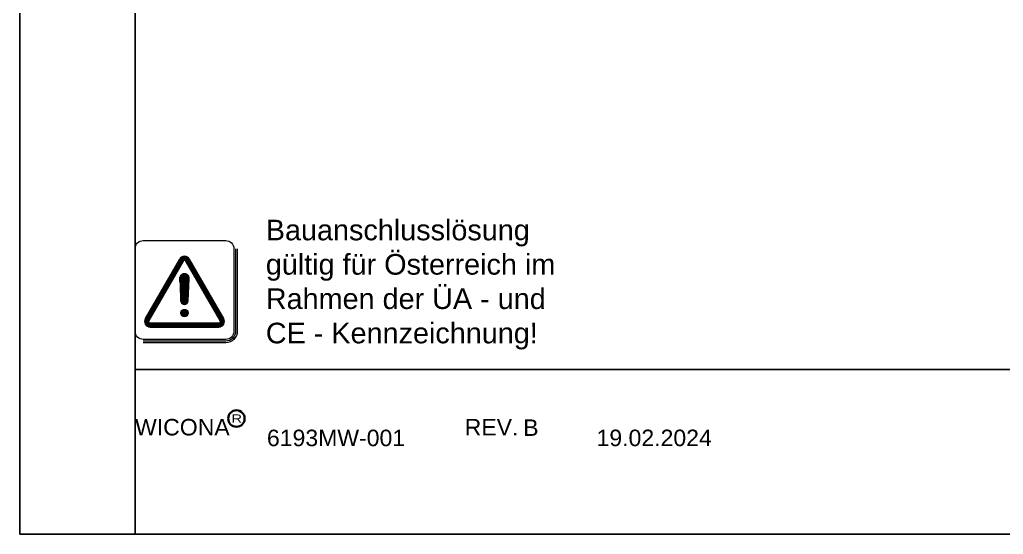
# Model space of a CAD drawing. Header units: millimetres. Extents: x 0 to 470, y 0 to 297.
# Drawn here: x 0 to 119.4, y 0 to 62.4 of the extents above; entities that cross this region are included whole.
import ezdxf
from ezdxf.enums import TextEntityAlignment as Align

# ---------------------------------------------------------------- set-up
doc = ezdxf.new("R2010")
doc.units = ezdxf.units.MM
for name, color, linetype, lineweight in [('AM_6', 2, 'Continuous', 35), ('Cont3', 70, 'Continuous', 18), ('Cont4', 10, 'Continuous', 13)]:
    doc.layers.add(name, color=color, linetype=linetype, lineweight=lineweight)
doc.layers.add('BOUND_EXT', color=30, linetype='Continuous', plot=False)
doc.layers.add('BOUND_INT', color=30, linetype='Continuous', plot=False)
doc.layers.add('WBC-GER-ENG', color=7, linetype='Continuous')
doc.styles.add('SWISS', font='swiss.ttf')
doc.styles.add('SWISSL', font='swissl.ttf')

# ---------------------------------------------------------------- blocks, each defined once
blk = doc.blocks.new('$$_IN')
at = {"layer": 'BOUND_INT'}
for p, q in [((14, 0), (14, 297)), ((14, 20), (196, 20))]:
    blk.add_line(p, q, dxfattribs=at)
blk = doc.blocks.new('$$WICLOG1')
at = {"layer": 'AM_6', "color": 3}
blk.add_circle((12.3, 2.05), 1, dxfattribs=at)
at = {"layer": 'AM_6', "color": 10, "style": 'SWISSL', "width": 1.25}
blk.add_text('R', height=1, dxfattribs=at).set_placement((12.35, 2.05), align=Align.MIDDLE)
at = {"layer": 'AM_6', "color": 40, "style": 'SWISS'}
blk.add_text('WICONA', height=2, dxfattribs=at).set_placement((0, 0))
blk = doc.blocks.new('$$_EX')
at = {"layer": 'BOUND_EXT'}
for p, q in [((0, 297), (0, 0)), ((0, 0), (210, 0))]:
    blk.add_line(p, q, dxfattribs=at)
blk = doc.blocks.new('DOC_REV')
at = {"layer": 'AM_6', "color": 1, "style": 'SWISSL'}
blk.add_attdef('DOC_REV', text='', height=2, dxfattribs=at).set_placement((0, 0), align=Align.BOTTOM_LEFT)
blk.add_attdef('SCALE1', (25.9, 0.66), '', height=2, dxfattribs=at)
blk = doc.blocks.new('*X209')
for p, q in [((5.06, 9.56), (5.64, 9.56)), ((5.09, 9.62), (5.67, 9.62)), ((5.13, 9.69), (5.71, 9.69)), ((5.17, 9.75), (5.74, 9.75)), ((5.2, 9.81), (5.78, 9.81)), ((5.24, 9.88), (5.82, 9.88)), ((5.27, 9.94), (5.86, 9.94)), ((5.31, 10), (6.69, 10)), ((5.35, 10.06), (6.65, 10.06)), ((5.38, 10.12), (6.62, 10.12)), ((5.42, 10.19), (6.58, 10.19)), ((5.47, 10.25), (6.53, 10.25)), ((5.53, 10.31), (6.47, 10.31)), ((5.61, 10.38), (6.39, 10.38)), ((5.72, 10.44), (6.28, 10.44)), ((6.14, 9.94), (6.73, 9.94)), ((6.18, 9.88), (6.76, 9.88)), ((6.22, 9.81), (6.8, 9.81)), ((6.26, 9.75), (6.83, 9.75)), ((6.29, 9.69), (6.87, 9.69)), ((6.33, 9.62), (6.91, 9.62)), ((6.36, 9.56), (6.94, 9.56)), ((4.37, 8.38), (4.95, 8.38)), ((4.41, 8.44), (4.99, 8.44)), ((4.44, 8.5), (5.02, 8.5)), ((4.48, 8.56), (5.06, 8.56)), ((4.52, 8.62), (5.09, 8.62)), ((4.55, 8.69), (5.13, 8.69)), ((4.59, 8.75), (5.17, 8.75)), ((4.62, 8.81), (5.2, 8.81)), ((4.66, 8.88), (5.24, 8.88)), ((4.7, 8.94), (5.27, 8.94)), ((4.73, 9), (5.31, 9)), ((4.77, 9.06), (5.35, 9.06)), ((4.81, 9.12), (5.38, 9.12)), ((4.84, 9.19), (5.42, 9.19)), ((4.88, 9.25), (5.45, 9.25)), ((4.91, 9.31), (5.49, 9.31)), ((4.95, 9.38), (5.53, 9.38)), ((4.99, 9.44), (5.56, 9.44)), ((5.02, 9.5), (5.6, 9.5)), ((6.4, 9.5), (6.98, 9.5)), ((6.44, 9.44), (7.01, 9.44)), ((6.47, 9.38), (7.05, 9.38)), ((6.51, 9.31), (7.09, 9.31)), ((6.55, 9.25), (7.12, 9.25)), ((6.58, 9.19), (7.16, 9.19)), ((6.62, 9.12), (7.19, 9.12)), ((6.65, 9.06), (7.23, 9.06)), ((6.69, 9), (7.27, 9)), ((6.73, 8.94), (7.3, 8.94)), ((6.76, 8.88), (7.34, 8.88)), ((6.8, 8.81), (7.38, 8.81)), ((6.83, 8.75), (7.41, 8.75)), ((6.87, 8.69), (7.45, 8.69)), ((6.91, 8.62), (7.48, 8.62)), ((6.94, 8.56), (7.52, 8.56)), ((6.98, 8.5), (7.56, 8.5)), ((7.01, 8.44), (7.59, 8.44)), ((7.05, 8.38), (7.63, 8.38)), ((3.69, 7.19), (4.26, 7.19)), ((3.72, 7.25), (4.3, 7.25)), ((3.76, 7.31), (4.34, 7.31)), ((3.79, 7.38), (4.37, 7.38)), ((3.83, 7.44), (4.41, 7.44)), ((3.87, 7.5), (4.44, 7.5)), ((3.9, 7.56), (4.48, 7.56)), ((3.94, 7.62), (4.52, 7.62)), ((3.98, 7.69), (4.55, 7.69)), ((4.01, 7.75), (4.59, 7.75)), ((4.05, 7.81), (4.62, 7.81)), ((4.08, 7.88), (4.66, 7.88)), ((4.12, 7.94), (4.7, 7.94)), ((4.16, 8), (4.73, 8)), ((4.19, 8.06), (4.77, 8.06)), ((4.23, 8.12), (4.81, 8.12)), ((4.26, 8.19), (4.84, 8.19)), ((4.3, 8.25), (4.88, 8.25)), ((4.34, 8.31), (4.91, 8.31)), ((7.09, 8.31), (7.66, 8.31)), ((7.12, 8.25), (7.7, 8.25)), ((7.16, 8.19), (7.74, 8.19)), ((7.19, 8.12), (7.77, 8.12)), ((7.23, 8.06), (7.81, 8.06)), ((7.27, 8), (7.84, 8)), ((7.3, 7.94), (7.88, 7.94)), ((7.34, 7.88), (7.92, 7.88)), ((7.38, 7.81), (7.95, 7.81)), ((7.41, 7.75), (7.99, 7.75)), ((7.45, 7.69), (8.02, 7.69)), ((7.48, 7.62), (8.06, 7.62)), ((7.52, 7.56), (8.1, 7.56)), ((7.56, 7.5), (8.13, 7.5)), ((7.59, 7.44), (8.17, 7.44)), ((7.63, 7.38), (8.21, 7.38)), ((7.66, 7.31), (8.24, 7.31)), ((7.7, 7.25), (8.28, 7.25)), ((7.74, 7.19), (8.31, 7.19)), ((3, 6), (3.58, 6)), ((3.04, 6.06), (3.61, 6.06)), ((3.07, 6.12), (3.65, 6.12)), ((3.11, 6.19), (3.69, 6.19)), ((3.15, 6.25), (3.72, 6.25)), ((3.18, 6.31), (3.76, 6.31)), ((3.22, 6.38), (3.79, 6.38)), ((3.25, 6.44), (3.83, 6.44)), ((3.29, 6.5), (3.87, 6.5)), ((3.33, 6.56), (3.9, 6.56)), ((3.36, 6.62), (3.94, 6.62)), ((3.4, 6.69), (3.98, 6.69)), ((3.43, 6.75), (4.01, 6.75)), ((3.47, 6.81), (4.05, 6.81)), ((3.51, 6.88), (4.08, 6.88)), ((3.54, 6.94), (4.12, 6.94)), ((3.58, 7), (4.16, 7)), ((3.61, 7.06), (4.19, 7.06)), ((3.65, 7.12), (4.23, 7.12)), ((7.77, 7.12), (8.35, 7.12)), ((7.81, 7.06), (8.39, 7.06)), ((7.84, 7), (8.42, 7)), ((7.88, 6.94), (8.46, 6.94)), ((7.92, 6.88), (8.49, 6.88)), ((7.95, 6.81), (8.53, 6.81)), ((7.99, 6.75), (8.57, 6.75)), ((8.02, 6.69), (8.6, 6.69)), ((8.06, 6.62), (8.64, 6.62)), ((8.1, 6.56), (8.67, 6.56)), ((8.13, 6.5), (8.71, 6.5)), ((8.17, 6.44), (8.75, 6.44)), ((8.21, 6.38), (8.78, 6.38)), ((8.24, 6.31), (8.82, 6.31)), ((8.28, 6.25), (8.85, 6.25)), ((8.31, 6.19), (8.89, 6.19)), ((8.35, 6.12), (8.93, 6.12)), ((8.39, 6.06), (8.96, 6.06)), ((8.42, 6), (9, 6)), ((2.32, 4.81), (2.89, 4.81)), ((2.35, 4.88), (2.93, 4.88)), ((2.39, 4.94), (2.97, 4.94)), ((2.42, 5), (3, 5)), ((2.46, 5.06), (3.04, 5.06)), ((2.5, 5.12), (3.07, 5.12)), ((2.53, 5.19), (3.11, 5.19)), ((2.57, 5.25), (3.15, 5.25)), ((2.6, 5.31), (3.18, 5.31)), ((2.64, 5.38), (3.22, 5.38)), ((2.68, 5.44), (3.25, 5.44)), ((2.71, 5.5), (3.29, 5.5)), ((2.75, 5.56), (3.33, 5.56)), ((2.78, 5.62), (3.36, 5.62)), ((2.82, 5.69), (3.4, 5.69)), ((2.86, 5.75), (3.43, 5.75)), ((2.89, 5.81), (3.47, 5.81)), ((2.93, 5.88), (3.51, 5.88)), ((2.97, 5.94), (3.54, 5.94)), ((8.46, 5.94), (9.03, 5.94)), ((8.49, 5.88), (9.07, 5.88)), ((8.53, 5.81), (9.11, 5.81)), ((8.57, 5.75), (9.14, 5.75)), ((8.6, 5.69), (9.18, 5.69)), ((8.64, 5.62), (9.22, 5.62)), ((8.67, 5.56), (9.25, 5.56)), ((8.71, 5.5), (9.29, 5.5)), ((8.75, 5.44), (9.32, 5.44)), ((8.78, 5.38), (9.36, 5.38)), ((8.82, 5.31), (9.4, 5.31)), ((8.85, 5.25), (9.43, 5.25)), ((8.89, 5.19), (9.47, 5.19)), ((8.93, 5.12), (9.5, 5.12)), ((8.96, 5.06), (9.54, 5.06)), ((9, 5), (9.58, 5)), ((9.03, 4.94), (9.61, 4.94)), ((9.07, 4.88), (9.65, 4.88)), ((9.11, 4.81), (9.68, 4.81)), ((1.63, 3.62), (2.21, 3.62)), ((1.67, 3.69), (2.24, 3.69)), ((1.7, 3.75), (2.28, 3.75)), ((1.74, 3.81), (2.32, 3.81)), ((1.77, 3.88), (2.35, 3.88)), ((1.81, 3.94), (2.39, 3.94)), ((1.85, 4), (2.42, 4)), ((1.88, 4.06), (2.46, 4.06)), ((1.92, 4.12), (2.5, 4.12)), ((1.95, 4.19), (2.53, 4.19)), ((1.99, 4.25), (2.57, 4.25)), ((2.03, 4.31), (2.6, 4.31)), ((2.06, 4.38), (2.64, 4.38)), ((2.1, 4.44), (2.68, 4.44)), ((2.14, 4.5), (2.71, 4.5)), ((2.17, 4.56), (2.75, 4.56)), ((2.21, 4.62), (2.78, 4.62)), ((2.24, 4.69), (2.82, 4.69)), ((2.28, 4.75), (2.86, 4.75)), ((9.14, 4.75), (9.72, 4.75)), ((9.18, 4.69), (9.76, 4.69)), ((9.22, 4.62), (9.79, 4.62)), ((9.25, 4.56), (9.83, 4.56)), ((9.29, 4.5), (9.86, 4.5)), ((9.32, 4.44), (9.9, 4.44)), ((9.36, 4.38), (9.94, 4.38)), ((9.4, 4.31), (9.97, 4.31)), ((9.43, 4.25), (10.01, 4.25)), ((9.47, 4.19), (10.05, 4.19)), ((9.5, 4.12), (10.08, 4.12)), ((9.54, 4.06), (10.12, 4.06)), ((9.58, 4), (10.15, 4)), ((9.61, 3.94), (10.19, 3.94)), ((9.65, 3.88), (10.23, 3.88)), ((9.68, 3.81), (10.26, 3.81)), ((9.72, 3.75), (10.3, 3.75)), ((9.76, 3.69), (10.33, 3.69)), ((9.79, 3.62), (10.37, 3.62)), ((1.15, 2.69), (1.67, 2.69)), ((1.15, 2.62), (1.65, 2.62)), ((1.15, 2.56), (1.65, 2.56)), ((1.15, 2.5), (1.67, 2.5)), ((1.16, 2.75), (1.7, 2.75)), ((1.17, 2.44), (1.73, 2.44)), ((1.18, 2.81), (1.74, 2.81)), ((1.2, 2.88), (1.77, 2.88)), ((1.23, 2.94), (1.81, 2.94)), ((1.27, 3), (1.85, 3)), ((1.31, 3.06), (1.88, 3.06)), ((1.34, 3.12), (1.92, 3.12)), ((1.38, 3.19), (1.95, 3.19)), ((1.41, 3.25), (1.99, 3.25)), ((1.45, 3.31), (2.03, 3.31)), ((1.49, 3.38), (2.06, 3.38)), ((1.52, 3.44), (2.1, 3.44)), ((1.56, 3.5), (2.14, 3.5)), ((1.59, 3.56), (2.17, 3.56)), ((9.83, 3.56), (10.41, 3.56)), ((9.86, 3.5), (10.44, 3.5)), ((9.9, 3.44), (10.48, 3.44)), ((9.94, 3.38), (10.51, 3.38)), ((9.97, 3.31), (10.55, 3.31)), ((10.01, 3.25), (10.59, 3.25)), ((10.05, 3.19), (10.62, 3.19)), ((10.08, 3.12), (10.66, 3.12)), ((10.12, 3.06), (10.69, 3.06)), ((10.15, 3), (10.73, 3)), ((10.19, 2.94), (10.77, 2.94)), ((10.23, 2.88), (10.8, 2.88)), ((10.26, 2.81), (10.82, 2.81)), ((10.27, 2.44), (10.83, 2.44)), ((10.3, 2.75), (10.84, 2.75)), ((10.33, 2.69), (10.85, 2.69)), ((10.33, 2.5), (10.85, 2.5)), ((10.35, 2.62), (10.85, 2.62)), ((10.35, 2.56), (10.85, 2.56)), ((1.18, 2.38), (10.82, 2.38)), ((1.21, 2.31), (10.79, 2.31)), ((1.24, 2.25), (10.76, 2.25)), ((1.28, 2.19), (10.72, 2.19)), ((1.33, 2.12), (10.67, 2.12)), ((1.4, 2.06), (10.6, 2.06)), ((1.49, 2), (10.51, 2)), ((1.62, 1.94), (10.38, 1.94))]:
    blk.add_line(p, q)
blk = doc.blocks.new('*X210')
for p, q in [((5.88, 4.67), (5.88, 8.37)), ((5.94, 4.65), (5.94, 8.38)), ((6, 4.65), (6, 8.38)), ((6.06, 4.65), (6.06, 8.38)), ((6.12, 4.67), (6.12, 8.37)), ((5.44, 7.34), (5.44, 7.96)), ((5.5, 6.09), (5.5, 8.1)), ((5.56, 4.99), (5.56, 8.19)), ((5.62, 4.85), (5.62, 8.25)), ((5.69, 4.78), (5.69, 8.29)), ((5.75, 4.73), (5.75, 8.33)), ((5.81, 4.69), (5.81, 8.35)), ((6.19, 4.69), (6.19, 8.35)), ((6.25, 4.73), (6.25, 8.33)), ((6.31, 4.78), (6.31, 8.29)), ((6.38, 4.85), (6.38, 8.25)), ((6.44, 4.99), (6.44, 8.19)), ((6.5, 6.09), (6.5, 8.1)), ((6.56, 7.34), (6.56, 7.96))]:
    blk.add_line(p, q)
blk = doc.blocks.new('*X211')
for p, q in [((5.56, 3.49), (5.56, 3.71)), ((5.62, 3.35), (5.62, 3.85)), ((5.69, 3.28), (5.69, 3.92)), ((5.75, 3.23), (5.75, 3.97)), ((5.81, 3.19), (5.81, 4.01)), ((5.88, 3.17), (5.88, 4.03)), ((5.94, 3.15), (5.94, 4.05)), ((6, 3.15), (6, 4.05)), ((6.06, 3.15), (6.06, 4.05)), ((6.12, 3.17), (6.12, 4.03)), ((6.19, 3.19), (6.19, 4.01)), ((6.25, 3.23), (6.25, 3.97)), ((6.31, 3.28), (6.31, 3.92)), ((6.38, 3.35), (6.38, 3.85)), ((6.44, 3.49), (6.44, 3.71))]:
    blk.add_line(p, q)
blk = doc.blocks.new('Symbol02')
at = {"layer": 'Cont3'}
blk.add_lwpolyline([(1, 0.4, -0.414214), (0, 1.4), (0, 11.4, -0.414214), (1, 12.4), (11, 12.4, -0.414214), (12, 11.4), (12, 1.4, -0.414214), (11, 0.4)], format="xyb", close=True, dxfattribs=at)
for points in [[(12.2, 11.4), (12.2, 1.4, -0.414214), (11, 0.2), (1, 0.2)], [(12.4, 11.4), (12.4, 1.4, -0.414214), (11, 0), (1, 0)]]:
    blk.add_lwpolyline(points, format="xyb", dxfattribs=at)
at = {"layer": 'Cont4'}
for points in [[(1.85, 1.9), (10.15, 1.9, 0.57735), (10.76, 2.95), (6.61, 10.14, 0.57735), (5.39, 10.14), (1.24, 2.95, 0.57735)], [(1.85, 2.4), (10.15, 2.4, 0.57735), (10.33, 2.7), (6.17, 9.89, 0.57735), (5.83, 9.89), (1.67, 2.7, 0.57735)], [(5.55, 5.08, 0.95119), (6.45, 5.08), (6.58, 7.77, 1.051315), (5.42, 7.77)]]:
    blk.add_lwpolyline(points, format="xyb", close=True, dxfattribs=at)
blk.add_circle((6, 3.6), 0.45, dxfattribs=at)
for name in ['*X209', '*X210', '*X211']:
    blk.add_blockref(name, (0, 0), dxfattribs=at)

msp = doc.modelspace()

# ---------------------------------------------------------------- block references
msp.add_blockref('$$WICLOG1', (14, 12))
at = {"layer": 'AM_6'}
msp.add_blockref('DOC_REV', (61.102, 11.344), dxfattribs=at).add_auto_attribs({'DOC_REV': 'B'})
at = {"layer": 'BOUND_INT'}
msp.add_blockref('$$_IN', (0, 0), dxfattribs=at)
at = {"layer": 'Cont3'}
for name, p in [('$$_EX', (0, 0)), ('Symbol02', (14, 23.245))]:
    msp.add_blockref(name, p, dxfattribs=at)

# ---------------------------------------------------------------- texts
at = {"layer": 'AM_6', "color": 40, "style": 'SWISS'}
msp.add_text('REV.', height=2, dxfattribs=at).set_placement((54, 12))
at = {"layer": 'AM_6', "insert": (30.003, 10.668), "char_height": 2, "width": 134.59356, "attachment_point": 7, "style": 'SWISSL'}
msp.add_mtext('\\pxse1;{\\C1;6193MW-001}', dxfattribs=at)
at = {"layer": 'AM_6', "insert": (70, 10.673), "char_height": 2, "attachment_point": 7, "style": 'SWISSL'}
msp.add_mtext('\\pxse1;{\\C1;19.02.2024}', dxfattribs=at)
at = {"layer": 'WBC-GER-ENG', "insert": (29.867, 38.175), "char_height": 3, "width": 38.79837, "attachment_point": 1, "style": 'SWISSL'}
msp.add_mtext('{\\fSwis721 BT|b0|i0|c0|p34;\\H0.83333x;\\C40;Bauanschlusslösung gültig für Österreich im Rahmen der ÜA - und CE - Kennzeichnung!}', dxfattribs=at)

doc.saveas('drawing.dxf')
